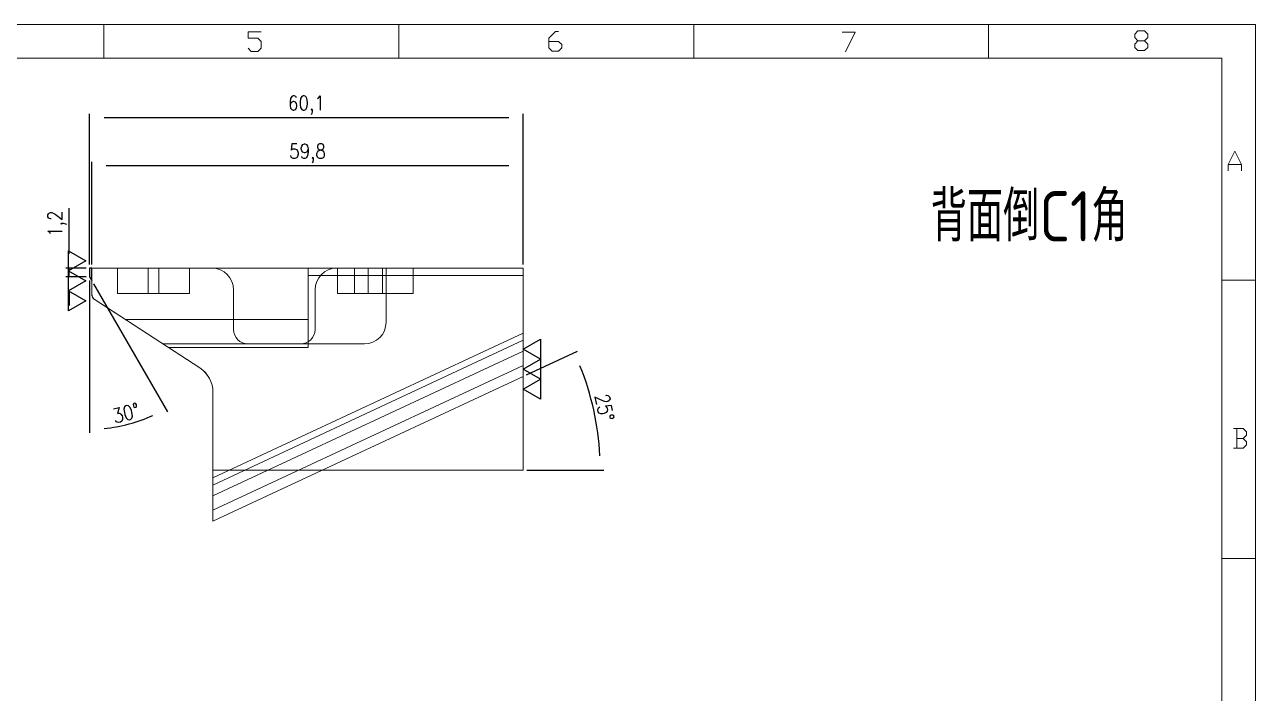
# Model space of a CAD drawing. Header units: millimetres. Extents: x 88508 to 142116, y -5268 to 20283.
# Drawn here: x 113855 to 114025.6, y -2951.9 to -2859.3 of the extents above; entities that cross this region are included whole.
import ezdxf
from ezdxf.enums import TextEntityAlignment as Align

# ---------------------------------------------------------------- set-up
doc = ezdxf.new("R2010")
doc.units = ezdxf.units.MM
doc.linetypes.add('DASHED', pattern=[0])
for name, color, linetype in [('DIE_O', 40, 'Continuous'), ('DIM', 4, 'Continuous'), ('LB_P', 2, 'Continuous'), ('TEXT', 4, 'Continuous')]:
    doc.layers.add(name, color=color, linetype=linetype)
doc.styles.add('gbenor', font='gbenor.shx', dxfattribs={"bigfont": 'gbcbig.shx'})
doc.styles.add('GBENOR_', font='gbenor.shx', dxfattribs={"bigfont": 'gbcbig'})
doc.styles.get("Standard").update_dxf_attribs({"font": 'txt.shx', "width": 0.85, "bigfont": 'ctxt.shx'})
doc.styles.add('TXT', font='txt.shx', dxfattribs={"width": 0.8, "bigfont": 'ctxt.shx'})
doc.dimstyles.new('T-2-WX', dxfattribs={"dimtxt": 2, "dimasz": 2, "dimexe": 0.5, "dimexo": 0.5, "dimgap": 0.5, "dimtad": 1, "dimtxsty": 'Standard', "dimblk": 'OPEN30', "dimcen": 0, "dimazin": 3, "dimtfac": 1, "dimtmove": 0, "dimatfit": 3, "dimldrblk": 'OPEN30', "dimlwd": -1, "dimlwe": -1})

# ---------------------------------------------------------------- blocks, each defined once
blk = doc.blocks.new('*D8470')
at = {"layer": 'Defpoints', "color": 0}
for p in [(113924.15, -2878.81), (113864.35, -2893.02), (113924.15, -2893.02)]:
    blk.add_point(p, dxfattribs=at)
at = {"layer": 'DIM', "color": 0, "linetype": 'Continuous'}
for p, q in [((113864.35, -2892.52), (113864.35, -2878.31)), ((113866.35, -2878.81), (113922.15, -2878.81)), ((113924.15, -2892.52), (113924.15, -2878.31))]:
    blk.add_line(p, q, dxfattribs=at)
at = {"layer": 'DIM', "color": 0, "insert": (113894.25, -2877.12), "char_height": 2, "attachment_point": 5}
blk.add_mtext('59,8', dxfattribs=at)
blk = doc.blocks.new('_Open30')
blk = doc.blocks.new('*D8471')
at = {"layer": 'Defpoints', "color": 0}
for p in [(113924.15, -2908.02), (113934.43, -2915.43), (113881.15, -2921.02), (113924.15, -2921.02), (113881.15, -2928.07)]:
    blk.add_point(p, dxfattribs=at)
at = {"layer": 'DIM', "color": 0, "linetype": 'Continuous'}
for p, q in [((113924.6, -2907.81), (113931.68, -2904.51)), ((113924.65, -2921.02), (113935.34, -2921.02))]:
    blk.add_line(p, q, dxfattribs=at)
blk.add_arc((113896.27, -2921.02), 38.57, 2.9714, 22.0286, dxfattribs=at)
at = {"layer": 'DIM', "color": 0, "insert": (113935.43, -2912.34), "char_height": 2, "attachment_point": 5, "rotation": 282.5}
blk.add_mtext('25%%d', dxfattribs=at)
blk = doc.blocks.new('U40')
at = {"color": 254, "lineweight": 18}
for p, q in [((0, 1783.5), (2530.2, 1783.5)), ((1265.1, 1783.5), (1265.1, 1746.5)), ((1589.1, 1783.5), (1589.1, 1746.5)), ((1913.1, 1783.5), (1913.1, 1746.5)), ((2237.1, 1783.5), (2237.1, 1746.5)), ((2530.2, 1783.5), (2530.2, 0)), ((37, 1746.5), (2493.2, 1746.5)), ((2493.2, 1746.5), (2493.2, 37)), ((2493.2, 1502.7), (2530.2, 1502.7)), ((2493.2, 1197.2), (2530.2, 1197.2))]:
    blk.add_line(p, q, dxfattribs=at)
at = {"color": 92, "lineweight": 18}
for points in [[(1423.4, 1757.7), (1427, 1754.1), (1434.2, 1754.1), (1437.8, 1757.7), (1437.8, 1764.9), (1434.2, 1768.5), (1423.4, 1768.5), (1423.4, 1775.7), (1437.8, 1775.7)], [(1753.9, 1765.1), (1764.7, 1765.1), (1768.3, 1761.5), (1768.3, 1757.9), (1764.7, 1754.3), (1757.5, 1754.3), (1753.9, 1757.9), (1753.9, 1768.7), (1761.1, 1775.9), (1764.7, 1775.9)], [(2076.2, 1775.2), (2090.6, 1775.2), (2079.8, 1753.6)], [(2408.4, 1765.7), (2412, 1762.1), (2412, 1758.5), (2408.4, 1754.9), (2401.2, 1754.9), (2397.6, 1758.5), (2397.6, 1762.1), (2401.2, 1765.7), (2408.4, 1765.7), (2412, 1769.3), (2412, 1772.9), (2408.4, 1776.5), (2401.2, 1776.5), (2397.6, 1772.9), (2397.6, 1769.3), (2401.2, 1765.7)], [(2500.4, 1622.8), (2500.4, 1630), (2507.6, 1644.4), (2514.8, 1630), (2514.8, 1622.8)], [(2500.4, 1630), (2514.8, 1630)], [(2516.9, 1329), (2520.5, 1332.6), (2520.5, 1336.2), (2516.9, 1339.8), (2506.1, 1339.8)], [(2509.7, 1339.8), (2509.7, 1318.2)], [(2506.1, 1318.2), (2516.9, 1318.2), (2520.5, 1321.8), (2520.5, 1325.4), (2516.9, 1329), (2509.7, 1329)]]:
    blk.add_lwpolyline(points, dxfattribs=at)
at = {"lineweight": 18, "style": 'GBENOR_'}
blk.add_attdef('文档路径', (2126, 386.9), '', height=17.8, dxfattribs=at)
at = {"lineweight": 20, "style": 'TXT'}
for tag, height, p in [('18-**-**', 16.3, (1866.6, 256.2)), ('客户名称', 16.1, (1741.1, 134, 0)), ('料厚:', 16.1, (1741.3, 93.2, 0))]:
    blk.add_attdef(tag, text='', height=height, dxfattribs=at).set_placement(p, align=Align.MIDDLE)
for tag, p, height in [('88888', (1850.9, 207.5), 14.9), ('材质:', (1691.2, 168, 0), 16.1), ('核准', (1869.4, 127.5, 0), 16.1), ('设计', (1868.8, 88.3, 0), 16.1), ('绘图', (1868.2, 49.1, 0), 16.1)]:
    blk.add_attdef(tag, p, '', height=height, dxfattribs=at)
for tag, p, height, width in [('3', (2234.7, 206.9), 15.8, 0.7), ('4', (2234.7, 167.4), 15.8, 0.7), ('核准日期', (2041.1, 124.2, 0), 16.1, 0.68), ('设计日期', (2041.1, 84.5, 0), 16.1, 0.68), ('1', (2251.9, 85.9), 14.6, 0.7), ('绘图日期', (2040.9, 46.4, 0), 16.1, 0.68), ('2', (2235, 49.2), 14.6, 0.7)]:
    blk.add_attdef(tag, p, '', height=height, dxfattribs=dict(at, width=width))
blk = doc.blocks.new('*u7591')
at = {"layer": 'LB_P', "color": 31, "linetype": 'Continuous', "lineweight": 13}
for p, q in [((-10.62, 11), (19.38, 11)), ((-10.62, 7.44), (-10.62, 11)), ((19.38, 11), (19.38, 10)), ((19.38, 10), (19.38, 0)), ((-5.96, 3.87), (-10.16, 6.6)), ((0, 0), (-5.96, 3.87)), ((19.38, 0), (0, 0))]:
    blk.add_line(p, q, dxfattribs=at)
at = {"layer": 'LB_P', "color": 31, "linetype": 'DASHED', "lineweight": 13}
for p, q in [((-7.07, 11), (-7.07, 7.5)), ((2.93, 7.5), (2.93, 11)), ((23.43, 11), (23.43, 7.5)), ((30.18, 7.5), (30.18, 11)), ((33.93, 7.5), (33.93, 11)), ((-7.07, 7.5), (-2.82, 7.5)), ((-2.82, 7.5), (-1.32, 7.5)), ((2.93, 7.5), (-1.32, 7.5)), ((9.04, 2.5), (9.04, 8)), ((20.33, 8), (20.33, 2.5)), ((27.68, 7.5), (23.43, 7.5)), ((29.68, 7.5), (27.68, 7.5)), ((33.93, 7.5), (29.68, 7.5)), ((18.33, 0.5), (11.04, 0.5))]:
    blk.add_line(p, q, dxfattribs=at)
at = {"layer": 'LB_P', "color": 155, "linetype": 'DASHED', "lineweight": 13}
for p, q in [((-2.82, 11), (-2.82, 7.5)), ((-2.82, 7.5), (-2.82, 11)), ((-1.32, 7.5), (-1.32, 11)), ((-1.32, 11), (-1.32, 7.5)), ((27.68, 7.5), (27.68, 11)), ((29.68, 11), (29.68, 7.5)), ((30.18, 10), (49.18, 10)), ((49.18, 2), (6.18, -18.05)), ((49.18, -0.5), (6.18, -20.55)), ((49.18, -2.5), (6.18, -22.55))]:
    blk.add_line(p, q, dxfattribs=at)
at = {"layer": 'LB_P', "color": 11, "linetype": 'Continuous', "lineweight": 13}
for p, q in [((19.38, 11), (49.18, 11)), ((49.18, 10), (49.18, 11)), ((49.18, 2), (49.18, 10)), ((0, 0), (4.36, -2.83)), ((49.18, 1), (6.18, -19.05)), ((49.18, -2.5), (49.18, -0.5)), ((49.18, -4), (6.18, -24.05)), ((49.18, -17), (49.18, -4)), ((6.18, -6.19), (6.18, -18.05)), ((21.3, -17), (49.18, -17)), ((6.18, -20.55), (6.18, -22.55))]:
    blk.add_line(p, q, dxfattribs=at)
at = {"layer": 'LB_P', "color": 2, "linetype": 'DASHED', "lineweight": 13}
for p, q in [((25.8, 11), (25.8, 7.5)), ((30.18, 3.5), (30.18, 7.5)), ((-0.77, 0.5), (11.04, 0.5)), ((18.33, 0.5), (27.18, 0.5))]:
    blk.add_line(p, q, dxfattribs=at)
at = {"layer": 'LB_P', "color": 155, "linetype": 'Continuous', "lineweight": 13}
for p, q in [((19.38, 10), (49.18, 10)), ((-5.96, 3.87), (19.38, 3.87)), ((49.18, 2), (6.18, -18.05)), ((49.18, -0.5), (6.18, -20.55)), ((49.18, -2.5), (6.18, -22.55))]:
    blk.add_line(p, q, dxfattribs=at)
at = {"layer": 'LB_P', "color": 11, "linetype": 'DASHED', "lineweight": 13}
for p, q in [((21.3, -17), (6.18, -17)), ((6.18, -19.05), (6.18, -19.05)), ((6.18, -24.05), (6.18, -24.05))]:
    blk.add_line(p, q, dxfattribs=at)
at = {"layer": 'LB_P', "color": 31, "linetype": 'DASHED', "lineweight": 13}
for centre, radius, start, end in [((6.04, 8), 3, 0, 90), ((23.33, 8), 3, 90, 180), ((11.04, 2.5), 2, 180, 270), ((18.33, 2.5), 2, 270, 0)]:
    blk.add_arc(centre, radius, start, end, dxfattribs=at)
at = {"layer": 'LB_P', "color": 31, "linetype": 'Continuous', "lineweight": 13}
blk.add_arc((-9.62, 7.44), 1, 180, 237, dxfattribs=at)
at = {"layer": 'LB_P', "color": 2, "linetype": 'DASHED', "lineweight": 13}
blk.add_arc((27.18, 3.5), 3, 270, 0, dxfattribs=at)
at = {"layer": 'LB_P', "color": 11, "linetype": 'Continuous', "lineweight": 13}
blk.add_arc((2.18, -6.19), 4, 360, 57, dxfattribs=at)
for points, knots in [([(49.18, 1), (49.18, 1), (49.18, 1), (49.18, 1.01), (49.18, 1.02), (49.18, 1.03), (49.18, 1.04), (49.18, 1.06), (49.18, 1.07), (49.18, 1.09), (49.18, 1.11), (49.18, 1.14), (49.18, 1.15), (49.18, 1.19), (49.18, 1.21), (49.18, 1.25), (49.18, 1.27), (49.18, 1.32), (49.18, 1.34), (49.18, 1.39), (49.18, 1.42), (49.18, 1.47), (49.18, 1.5), (49.18, 1.56), (49.18, 1.59), (49.18, 1.65), (49.18, 1.68), (49.18, 1.74), (49.18, 1.78), (49.18, 1.87), (49.18, 1.94), (49.18, 2)], [0, 0, 0, 0, 0.0625, 0.0625, 0.125, 0.125, 0.1875, 0.1875, 0.25, 0.25, 0.3125, 0.3125, 0.375, 0.375, 0.4375, 0.4375, 0.5, 0.5, 0.5625, 0.5625, 0.625, 0.625, 0.6875, 0.6875, 0.75, 0.75, 0.8125, 0.8125, 0.875, 0.875, 1, 1, 1, 1]), ([(49.18, -0.5), (49.18, -0.46), (49.18, -0.42), (49.18, -0.36), (49.18, -0.34), (49.18, -0.3), (49.18, -0.28), (49.18, -0.21), (49.18, -0.17), (49.18, -0.11), (49.18, -0.08), (49.18, -0.04), (49.18, -0.02), (49.18, 0.05), (49.18, 0.09), (49.18, 0.16), (49.18, 0.18), (49.18, 0.22), (49.18, 0.24), (49.18, 0.28), (49.18, 0.3), (49.18, 0.35), (49.18, 0.39), (49.18, 0.43), (49.18, 0.47), (49.18, 0.48), (49.18, 0.52), (49.18, 0.54), (49.18, 0.58), (49.18, 0.59), (49.18, 0.65), (49.18, 0.68), (49.18, 0.73), (49.18, 0.74), (49.18, 0.77), (49.18, 0.78), (49.18, 0.82), (49.18, 0.85), (49.18, 0.88), (49.18, 0.89), (49.18, 0.91), (49.18, 0.92), (49.18, 0.94), (49.18, 0.96), (49.18, 0.98), (49.18, 1), (49.18, 1), (49.18, 1)], [0, 0, 0, 0, 0.062534, 0.062534, 0.093801, 0.093801, 0.125069, 0.125069, 0.187603, 0.187603, 0.21887, 0.21887, 0.250137, 0.250137, 0.312671, 0.312671, 0.343938, 0.343938, 0.375206, 0.375206, 0.406473, 0.406473, 0.43774, 0.469007, 0.469007, 0.500274, 0.500274, 0.531541, 0.531541, 0.562808, 0.562808, 0.625343, 0.625343, 0.65661, 0.65661, 0.687877, 0.687877, 0.750411, 0.750411, 0.781678, 0.781678, 0.812945, 0.812945, 0.87548, 0.87548, 0.938014, 1, 1, 1, 1]), ([(49.18, -2.5), (49.18, -2.52), (49.18, -2.54), (49.18, -2.57), (49.18, -2.59), (49.18, -2.66), (49.18, -2.74), (49.18, -2.82), (49.18, -2.89), (49.18, -2.91), (49.18, -2.95), (49.18, -2.97), (49.18, -3.04), (49.18, -3.08), (49.18, -3.15), (49.18, -3.17), (49.18, -3.21), (49.18, -3.23), (49.18, -3.3), (49.18, -3.34), (49.18, -3.4), (49.18, -3.42), (49.18, -3.46), (49.18, -3.48), (49.18, -3.51), (49.18, -3.53), (49.18, -3.57), (49.18, -3.6), (49.18, -3.64), (49.18, -3.67), (49.18, -3.69), (49.18, -3.73), (49.18, -3.76), (49.18, -3.82), (49.18, -3.84), (49.18, -3.87), (49.18, -3.88), (49.18, -3.9), (49.18, -3.91), (49.18, -3.94), (49.18, -3.95), (49.18, -3.97), (49.18, -3.97), (49.18, -3.98), (49.18, -3.99), (49.18, -3.99), (49.18, -4), (49.18, -4)], [0, 0, 0, 0, 0.031267, 0.031267, 0.062534, 0.062534, 0.125068, 0.187602, 0.187602, 0.218869, 0.218869, 0.250136, 0.250136, 0.312671, 0.312671, 0.343938, 0.343938, 0.375205, 0.375205, 0.437739, 0.437739, 0.469006, 0.469006, 0.500273, 0.500273, 0.53154, 0.53154, 0.562807, 0.594074, 0.594074, 0.625341, 0.625341, 0.687875, 0.687875, 0.750409, 0.750409, 0.781676, 0.781676, 0.812944, 0.812944, 0.875478, 0.875478, 0.906745, 0.906745, 0.938012, 0.938012, 1, 1, 1, 1]), ([(6.18, -19.05), (6.18, -19.05), (6.18, -19.05), (6.18, -19.04), (6.18, -19.04), (6.18, -19.02), (6.18, -19.01), (6.18, -19), (6.18, -18.98), (6.18, -18.96), (6.18, -18.95), (6.18, -18.91), (6.18, -18.9), (6.18, -18.86), (6.18, -18.84), (6.18, -18.8), (6.18, -18.78), (6.18, -18.73), (6.18, -18.71), (6.18, -18.66), (6.18, -18.63), (6.18, -18.58), (6.18, -18.55), (6.18, -18.49), (6.18, -18.46), (6.18, -18.4), (6.18, -18.37), (6.18, -18.31), (6.18, -18.28), (6.18, -18.18), (6.18, -18.11), (6.18, -18.05)], [0, 0, 0, 0, 0.0625, 0.0625, 0.125, 0.125, 0.1875, 0.1875, 0.25, 0.25, 0.3125, 0.3125, 0.375, 0.375, 0.4375, 0.4375, 0.5, 0.5, 0.5625, 0.5625, 0.625, 0.625, 0.6875, 0.6875, 0.75, 0.75, 0.8125, 0.8125, 0.875, 0.875, 1, 1, 1, 1]), ([(6.18, -19.05), (6.18, -19.05), (6.18, -19.05), (6.18, -19.07), (6.18, -19.09), (6.18, -19.11), (6.18, -19.13), (6.18, -19.14), (6.18, -19.16), (6.18, -19.17), (6.18, -19.2), (6.18, -19.23), (6.18, -19.27), (6.18, -19.28), (6.18, -19.31), (6.18, -19.33), (6.18, -19.37), (6.18, -19.4), (6.18, -19.46), (6.18, -19.47), (6.18, -19.51), (6.18, -19.53), (6.18, -19.57), (6.18, -19.59), (6.18, -19.63), (6.18, -19.67), (6.18, -19.71), (6.18, -19.75), (6.18, -19.77), (6.18, -19.81), (6.18, -19.83), (6.18, -19.87), (6.18, -19.9), (6.18, -19.96), (6.18, -20), (6.18, -20.07), (6.18, -20.09), (6.18, -20.14), (6.18, -20.16), (6.18, -20.22), (6.18, -20.27), (6.18, -20.33), (6.18, -20.35), (6.18, -20.39), (6.18, -20.41), (6.18, -20.47), (6.18, -20.51), (6.18, -20.55)], [0, 0, 0, 0, 0.0625, 0.125, 0.125, 0.1875, 0.1875, 0.21875, 0.21875, 0.25, 0.25, 0.3125, 0.3125, 0.34375, 0.34375, 0.375, 0.375, 0.4375, 0.4375, 0.46875, 0.46875, 0.5, 0.5, 0.53125, 0.53125, 0.5625, 0.59375, 0.59375, 0.625, 0.625, 0.65625, 0.65625, 0.6875, 0.6875, 0.75, 0.75, 0.78125, 0.78125, 0.8125, 0.8125, 0.875, 0.875, 0.90625, 0.90625, 0.9375, 0.9375, 1, 1, 1, 1]), ([(6.18, -22.55), (6.18, -22.57), (6.18, -22.59), (6.18, -22.63), (6.18, -22.65), (6.18, -22.71), (6.18, -22.79), (6.18, -22.87), (6.18, -22.94), (6.18, -22.96), (6.18, -23), (6.18, -23.03), (6.18, -23.09), (6.18, -23.13), (6.18, -23.2), (6.18, -23.22), (6.18, -23.26), (6.18, -23.28), (6.18, -23.35), (6.18, -23.39), (6.18, -23.45), (6.18, -23.47), (6.18, -23.51), (6.18, -23.53), (6.18, -23.57), (6.18, -23.58), (6.18, -23.62), (6.18, -23.66), (6.18, -23.69), (6.18, -23.72), (6.18, -23.74), (6.18, -23.79), (6.18, -23.81), (6.18, -23.87), (6.18, -23.89), (6.18, -23.92), (6.18, -23.94), (6.18, -23.95), (6.18, -23.96), (6.18, -23.99), (6.18, -24), (6.18, -24.02), (6.18, -24.02), (6.18, -24.03), (6.18, -24.04), (6.18, -24.05), (6.18, -24.05), (6.18, -24.05)], [0, 0, 0, 0, 0.031267, 0.031267, 0.062534, 0.062534, 0.125068, 0.187602, 0.187602, 0.218869, 0.218869, 0.250136, 0.250136, 0.312671, 0.312671, 0.343938, 0.343938, 0.375205, 0.375205, 0.437739, 0.437739, 0.469006, 0.469006, 0.500273, 0.500273, 0.53154, 0.53154, 0.562807, 0.594074, 0.594074, 0.625341, 0.625341, 0.687875, 0.687875, 0.750409, 0.750409, 0.781676, 0.781676, 0.812944, 0.812944, 0.875478, 0.875478, 0.906745, 0.906745, 0.938012, 0.938012, 1, 1, 1, 1])]:
    blk.add_open_spline(points, degree=3, knots=knots, dxfattribs=at)
blk = doc.blocks.new('*D9975')
at = {"layer": 'Defpoints', "color": 0}
for p in [(113924.15, -2872.14), (113864.05, -2893.02), (113924.15, -2893.02)]:
    blk.add_point(p, dxfattribs=at)
at = {"layer": 'DIM', "color": 0}
for p, q in [((113864.05, -2892.52), (113864.05, -2871.64)), ((113866.05, -2872.14), (113922.15, -2872.14)), ((113924.15, -2892.52), (113924.15, -2871.64))]:
    blk.add_line(p, q, dxfattribs=at)
at = {"layer": 'DIM', "color": 0, "insert": (113894.1, -2870.45), "char_height": 2, "attachment_point": 5}
blk.add_mtext('60,1', dxfattribs=at)
blk = doc.blocks.new('*D9976')
at = {"layer": 'Defpoints', "color": 0}
for p in [(113864.05, -2893.02), (113864.05, -2894.22), (113864.05, -2894.22), (113864.35, -2894.74), (113867.71, -2915.01)]:
    blk.add_point(p, dxfattribs=at)
at = {"layer": 'DIM', "color": 0}
for p, q in [((113864.05, -2894.72), (113864.05, -2915.83)), ((113864.6, -2895.18), (113874.85, -2912.93))]:
    blk.add_line(p, q, dxfattribs=at)
blk.add_arc((113864.05, -2894.22), 21.11, 275.4316, 294.5684, dxfattribs=at)
at = {"layer": 'DIM', "color": 0, "insert": (113869.11, -2913.11), "char_height": 2, "attachment_point": 5, "rotation": 15}
blk.add_mtext('30%%d', dxfattribs=at)
blk = doc.blocks.new('*D9977')
at = {"layer": 'Defpoints', "color": 0}
for p in [(113861.23, -2893.02), (113864.05, -2893.02), (113864.05, -2894.22)]:
    blk.add_point(p, dxfattribs=at)
at = {"layer": 'DIM', "color": 0}
for p, q in [((113861.23, -2891.02), (113861.23, -2884.7)), ((113863.55, -2893.02), (113860.73, -2893.02)), ((113861.23, -2894.22), (113861.23, -2893.02)), ((113863.55, -2894.22), (113860.73, -2894.22)), ((113861.23, -2896.22), (113861.23, -2898.22))]:
    blk.add_line(p, q, dxfattribs=at)
at = {"layer": 'DIM', "color": 0, "insert": (113859.54, -2886.86), "char_height": 2, "attachment_point": 5, "rotation": 90}
blk.add_mtext('1,2', dxfattribs=at)

msp = doc.modelspace()

# ---------------------------------------------------------------- linework, layer by layer
at = {"layer": 'LB_P', "linetype": 'Continuous', "lineweight": 15}
for p, q in [((113864.347, -2893.021, 0), (113924.147, -2893.021, 0)), ((113924.147, -2893.021, 0), (113924.147, -2921.021, 0)), ((113924.147, -2908.021, 0), (113881.147, -2928.072, 0)), ((113924.147, -2921.021, 0), (113881.147, -2921.021, 0))]:
    msp.add_line(p, q, dxfattribs=at)
at = {"layer": 'LB_P', "color": 4, "linetype": 'Continuous', "elevation": 0}
for points in [[(113861.115, -2890.645), (113863.515, -2892.03), (113861.115, -2893.416), (113863.515, -2894.802), (113861.115, -2896.187), (113863.515, -2897.573), (113861.115, -2898.958), (113861.115, -2890.645)], [(113926.547, -2911.177), (113924.147, -2909.792), (113926.547, -2908.406), (113924.147, -2907.021), (113926.547, -2905.635), (113924.147, -2904.249), (113926.547, -2902.864), (113926.547, -2911.177)]]:
    msp.add_lwpolyline(points, close=True, dxfattribs=at)
at = {"layer": 'LB_P', "elevation": 0}
msp.add_lwpolyline([(113864.047, -2893.023), (113864.047, -2894.223), (113864.347, -2894.743), (113864.347, -2893.023)], close=True, dxfattribs=at)
at = {"layer": 'LB_P', "linetype": 'Continuous', "lineweight": 15, "elevation": 0}
for points in [[(113864.347, -2896.583), (113864.347, -2893.021)], [(113881.147, -2923.072), (113924.147, -2903.021)]]:
    msp.add_lwpolyline(points, dxfattribs=at)
at = {"layer": 'LB_P', "color": 1, "linetype": 'Continuous', "lineweight": 15, "elevation": 0}
msp.add_lwpolyline([(113881.147, -2928.072), (113881.147, -2910.207, 0.2539676), (113879.325, -2906.853), (113864.802, -2897.421, -0.2539676), (113864.347, -2896.583)], format="xyb", dxfattribs=at)

# ---------------------------------------------------------------- block references
at = {"ltscale": 3, "xscale": 0.1261676565939178, "yscale": 0.1261676565939178, "zscale": 0.1261676565939178}
msp.add_blockref('U40', (113706.418, -3084.296), dxfattribs=at)
at = {"layer": 'DIE_O'}
msp.add_blockref('*u7591', (113874.964, -2904.023, 0), dxfattribs=at)

# ---------------------------------------------------------------- texts
at = {"layer": 'TEXT', "color": 4, "lineweight": 18, "style": 'gbenor'}
msp.add_text('背面倒C1角', height=6.9635, dxfattribs=at).set_placement((113980.646, -2889.32))

# ---------------------------------------------------------------- dimensions: what is measured, and where the dimension line sits
at = {"layer": 'DIM'}
dim = msp.add_linear_dim(base=(113924.147, -2872.14), p1=(113864.047, -2893.023, 0), p2=(113924.147, -2893.023, 0), dimstyle='T-2-WX', dxfattribs=at)
dim.commit()
dim.dimension.update_dxf_attribs({"geometry": '*D9975', "text_midpoint": (113894.097, -2870.449)})
at = {"layer": 'DIM', "color": 4, "linetype": 'Continuous'}
dim = msp.add_linear_dim(base=(113924.147, -2878.806), p1=(113864.347, -2893.021, 0), p2=(113924.147, -2893.021, 0), dimstyle='T-2-WX', dxfattribs=at)
dim.commit()
dim.dimension.update_dxf_attribs({"geometry": '*D8470', "text_midpoint": (113894.247, -2877.116)})
at = {"layer": 'DIM'}
dim = msp.add_linear_dim(base=(113861.232, -2893.023), p1=(113864.047, -2894.223), p2=(113864.047, -2893.023), angle=90, dimstyle='T-2-WX', dxfattribs=at)
dim.commit()
dim.dimension.update_dxf_attribs({"geometry": '*D9977', "text_midpoint": (113859.541, -2886.864)})
dim = msp.add_angular_dim_2l(base=(113867.7117, -2915.008), line1=((113864.0468, -2894.2233, 0), (113864.3468, -2894.7429, 0)), line2=((113864.0468, -2893.0233, 0), (113864.0468, -2894.2233, 0)), dimstyle='T-2-WX', dxfattribs=at)
dim.commit()
dim.dimension.update_dxf_attribs({"geometry": '*D9976', "text_midpoint": (113869.1087, -2913.1146)})
at = {"layer": 'DIM', "color": 4, "linetype": 'Continuous'}
dim = msp.add_angular_dim_2l(base=(113934.43, -2915.431), line1=((113924.147, -2921.021, 0), (113881.147, -2921.021, 0)), line2=((113924.147, -2908.021, 0), (113881.147, -2928.072, 0)), dimstyle='T-2-WX', dxfattribs=at)
dim.commit()
dim.dimension.update_dxf_attribs({"geometry": '*D8471', "text_midpoint": (113935.434, -2912.338)})

doc.saveas('drawing.dxf')
